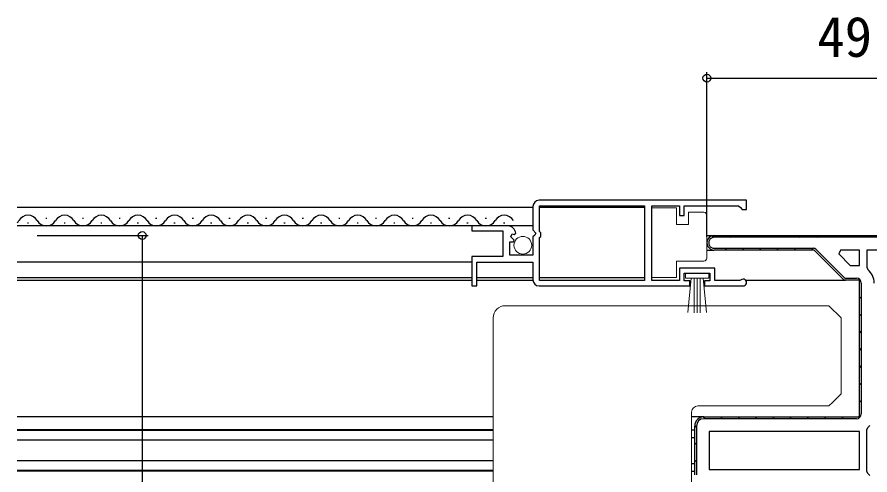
# Model space of a CAD drawing. Units: millimetres, scale not verified. Extents: x -525 to 525, y -783 to 779.
# Drawn here: x -36.8 to 102.9, y -503.5 to -428.5 of the extents above; entities that cross this region are included whole.
import ezdxf
from ezdxf.enums import TextEntityAlignment as Align

# ---------------------------------------------------------------- set-up
doc = ezdxf.new("R2010")
doc.units = ezdxf.units.MM
doc.header["$LTSCALE"] = 4
for name, color, linetype in [('0-2_YKK_11', 7, 'Continuous'), ('0-4_YKK_12', 2, 'Continuous'), ('0-7_YKK_D', 6, 'Continuous')]:
    doc.layers.add(name, color=color, linetype=linetype)
doc.layers.add('0-5_YKK_13', color=4, linetype='Continuous', lineweight=18)
doc.styles.add('ＭＳ ゴシック', font='')
doc.styles.get('ＭＳ ゴシック').set_extended_font_data('MS Gothic')

msp = doc.modelspace()

# ---------------------------------------------------------------- linework, layer by layer
at = {"layer": '0-2_YKK_11'}
for p, q in [((82.726, -458.524), (48.726, -458.524)), ((77.1, -464.319), (77.358, -464.576)), ((77.426, -464.274), (125.226, -464.274)), ((79.883, -464.274), (80.183, -464.574)), ((82.712, -464.274), (83.012, -464.574)), ((85.54, -464.274), (85.84, -464.574)), ((88.369, -464.274), (88.669, -464.574)), ((91.197, -464.274), (91.497, -464.574)), ((94.025, -464.274), (94.325, -464.574)), ((96.854, -464.274), (97.154, -464.574)), ((99.682, -464.274), (99.982, -464.574)), ((102.511, -464.274), (102.811, -464.574)), ((77.426, -466.374), (93.619, -466.374)), ((79.155, -466.374), (79.455, -466.674)), ((81.983, -466.374), (82.283, -466.674)), ((84.812, -466.374), (85.112, -466.674)), ((87.64, -466.374), (87.94, -466.674)), ((90.469, -466.374), (90.769, -466.674)), ((93.297, -466.374), (93.597, -466.674)), ((101.142, -471.39), (101.41, -471.659)), ((101.526, -472.074), (101.526, -493.474)), ((101.226, -474.303), (101.526, -474.603)), ((101.226, -477.132), (101.526, -477.432)), ((101.226, -479.96), (101.526, -480.26)), ((101.226, -482.789), (101.526, -483.089)), ((101.226, -485.617), (101.526, -485.917)), ((101.226, -488.445), (101.526, -488.745)), ((101.226, -491.274), (101.526, -491.574)), ((75.644, -493.976), (75.942, -494.274)), ((100.726, -494.274), (75.726, -494.274)), ((78.471, -493.974), (78.771, -494.274)), ((81.299, -493.974), (81.599, -494.274)), ((84.127, -493.974), (84.427, -494.274)), ((86.956, -493.974), (87.256, -494.274)), ((89.784, -493.974), (90.084, -494.274)), ((92.613, -493.974), (92.913, -494.274)), ((95.441, -493.974), (95.741, -494.274)), ((98.27, -493.974), (98.57, -494.274)), ((101.01, -493.886), (101.224, -494.1)), ((74.226, -503.474), (74.226, -495.474)), ((74.226, -503.474), (74.226, -495.474)), ((74.229, -495.389), (74.526, -495.687)), ((74.526, -495.474), (74.526, -503.474)), ((74.226, -498.215), (74.526, -498.515)), ((74.226, -501.043), (74.526, -501.343))]:
    msp.add_line(p, q, dxfattribs=at)
for points in [[(47.726, -459.524), (47.726, -463.355), (48.18, -463.895), (48.026, -464.224), (47.726, -464.524), (47.726, -467.524), (43.926, -467.524), (43.926, -465.324), (44.544, -465.324), (44.651, -465.065), (44.085, -464.5), (44.356, -464.032), (44.675, -464.117), (44.926, -463.906)], [(81.822, -471.553), (81.629, -471.624), (77.526, -471.624), (77.526, -469.624), (71.726, -469.624), (71.726, -471.624), (67.229, -471.624), (67.229, -459.424), (71.726, -459.424), (71.726, -461.024), (72.526, -461.024), (72.526, -459.424), (81.426, -459.424), (81.726, -459.724), (82.026, -460.024), (82.726, -460.024), (82.726, -458.524)], [(43.631, -462.724), (37.726, -462.724), (37.726, -463.524), (42.826, -463.524), (42.826, -467.724), (37.726, -467.724), (37.726, -472.524), (38.526, -472.524), (38.526, -468.624), (47.726, -468.624), (47.726, -471.524)], [(77.426, -464.274), (125.226, -464.274), (125.226, -531.774), (124.926, -531.774), (124.926, -464.574), (77.426, -464.574)], [(94.185, -466.608), (98.851, -471.274), (100.726, -471.274)], [(75.726, -493.974), (101.226, -493.974), (101.226, -471.574), (98.726, -471.574), (93.826, -466.674), (77.426, -466.674)], [(75.726, -493.974), (101.226, -493.974), (101.226, -471.574), (98.726, -471.574), (93.826, -466.674), (77.426, -466.674)], [(122.826, -493.974), (122.826, -466.674), (102.426, -466.674), (102.426, -469.482), (102.603, -469.863)], [(48.726, -472.524), (73.426, -472.524), (73.426, -471.724), (72.526, -471.724), (72.526, -470.424), (76.726, -470.424), (76.726, -471.724), (75.826, -471.724), (75.826, -472.524), (82.176, -472.524)], [(102.603, -503.263), (102.426, -502.882), (102.426, -496.066), (102.603, -495.685)]]:
    msp.add_lwpolyline(points, dxfattribs=at)
for points in [[(66.029, -471.624), (48.826, -471.624), (48.826, -464.624), (49.026, -464.424), (49.026, -463.824), (48.826, -463.624), (48.826, -459.424), (66.029, -459.424)], [(101.226, -466.674), (98.094, -466.674), (97.838, -467.291), (99.721, -469.174), (101.226, -469.174)], [(101.226, -496.374), (76.626, -496.374), (76.626, -502.574), (101.226, -502.574)]]:
    msp.add_lwpolyline(points, close=True, dxfattribs=at)
for centre, radius, start, end in [((48.726, -459.524), 1, 90.00001, 179.99999), ((43.631, -464.024), 1.3, 5.2159, 90.00002), ((77.426, -465.474), 1.2, 89.99999, 270.00001), ((77.426, -465.474), 1.2, 89.99999, 270.00001), ((77.426, -465.474), 0.9, 89.99999, 270.00001), ((93.619, -467.174), 0.8, 44.99999, 89.99998), ((100.726, -472.074), 2.9, 359.99999, 49.67978), ((48.726, -471.524), 1, 180.00001, 269.99999), ((82.176, -471.974), 0.55, 269.99998, 130.11937), ((100.726, -472.074), 0.8, 0.00001, 89.99999), ((75.726, -495.474), 1.5, 90.00001, 179.99999), ((75.726, -495.474), 1.5, 90.00001, 179.99999), ((75.726, -495.474), 1.2, 90.00001, 179.99999), ((100.726, -493.474), 0.8, 270.00001, 359.99999), ((100.726, -493.474), 2.9, 310.32022, 319.67978), ((100.726, -505.474), 2.9, 40.32022, 49.67978)]:
    msp.add_arc(centre, radius, start, end, dxfattribs=at)
at = {"layer": '0-4_YKK_12'}
for p, q in [((47.726, -459.725), (-36.774, -459.725)), ((66.029, -459.725), (48.826, -459.725)), ((-35.073, -462.224), (-34.873, -462.224)), ((-32.073, -461.464), (-31.873, -461.464)), ((-29.073, -462.224), (-28.873, -462.224)), ((-26.073, -461.464), (-25.873, -461.464)), ((-23.073, -462.224), (-22.873, -462.224)), ((-20.073, -461.464), (-19.873, -461.464)), ((-17.073, -462.224), (-16.873, -462.224)), ((-14.073, -461.464), (-13.873, -461.464)), ((-11.073, -462.224), (-10.873, -462.224)), ((-8.073, -461.464), (-7.873, -461.464)), ((-5.073, -462.224), (-4.873, -462.224)), ((-2.073, -461.464), (-1.873, -461.464)), ((0.927, -462.224), (1.127, -462.224)), ((3.927, -461.464), (4.127, -461.464)), ((6.927, -462.224), (7.127, -462.224)), ((9.927, -461.464), (10.127, -461.464)), ((12.927, -462.224), (13.127, -462.224)), ((15.927, -461.464), (16.127, -461.464)), ((18.927, -462.224), (19.127, -462.224)), ((21.927, -461.464), (22.127, -461.464)), ((24.927, -462.224), (25.127, -462.224)), ((27.927, -461.464), (28.127, -461.464)), ((30.927, -462.224), (31.127, -462.224)), ((33.927, -461.464), (34.127, -461.464)), ((36.927, -462.224), (37.127, -462.224)), ((39.927, -461.464), (40.127, -461.464)), ((42.927, -462.224), (43.127, -462.224)), ((47.726, -462.725), (-36.774, -462.725)), ((76.226, -464.274), (77.429, -464.274)), ((76.226, -466.674), (77.429, -466.674)), ((37.726, -468.625), (-36.774, -468.625)), ((37.726, -471.225), (-36.774, -471.225)), ((-36.774, -471.574), (37.726, -471.574)), ((47.726, -471.225), (38.526, -471.225)), ((38.526, -471.574), (47.728, -471.574)), ((66.029, -471.225), (48.826, -471.225)), ((82.554, -471.574), (98.934, -471.574)), ((41.226, -493.974), (-36.774, -493.974)), ((75.726, -493.974), (73.726, -493.974)), ((41.226, -496.074), (-36.774, -496.074)), ((41.226, -496.224), (-36.774, -496.224)), ((73.726, -496.074), (74.226, -496.074)), ((73.726, -497.324), (74.226, -497.324)), ((41.226, -497.774), (-36.774, -497.774)), ((41.226, -501.174), (-36.774, -501.174)), ((41.226, -502.724), (-36.774, -502.724)), ((41.226, -502.874), (-36.774, -502.874)), ((73.726, -501.624), (74.226, -501.624)), ((73.726, -502.874), (74.226, -502.874))]:
    msp.add_line(p, q, dxfattribs=at)
for centre, start, end in [((-34.973, -462.682), 29.20254, 150.79746), ((-28.973, -462.682), 29.20254, 150.79746), ((-22.973, -462.682), 29.20254, 150.79746), ((-16.973, -462.682), 29.20254, 150.79746), ((-10.973, -462.682), 29.20254, 150.79746), ((-4.973, -462.682), 29.20254, 150.79746), ((1.027, -462.682), 29.20254, 150.79746), ((7.027, -462.682), 29.20254, 150.79746), ((13.027, -462.682), 29.20254, 150.79746), ((19.027, -462.682), 29.20254, 150.79746), ((25.027, -462.682), 29.20254, 150.79746), ((31.027, -462.682), 29.20254, 150.79746), ((37.027, -462.682), 29.20254, 150.79746), ((43.027, -462.682), 29.20254, 150.79746), ((-37.973, -461.005), 314.25423, 330.79746), ((-31.973, -461.005), 209.20254, 330.79746), ((-25.973, -461.005), 209.20254, 330.79746), ((-19.973, -461.005), 209.20254, 330.79746), ((-13.973, -461.005), 209.20254, 330.79746), ((-7.973, -461.005), 209.20254, 330.79746), ((-1.973, -461.005), 209.20254, 330.79746), ((4.027, -461.005), 209.20254, 330.79746), ((10.027, -461.005), 209.20254, 330.79746), ((16.027, -461.005), 209.20254, 330.79746), ((22.027, -461.005), 209.20254, 330.79746), ((28.027, -461.005), 209.20254, 330.79746), ((34.027, -461.005), 209.20254, 330.79746), ((40.027, -461.005), 209.20254, 330.79746)]:
    msp.add_arc(centre, 1.718, start, end, dxfattribs=at)
at = {"layer": '0-5_YKK_13'}
for p, q in [((73.226, -460.474), (73.226, -462.474)), ((75.726, -460.474), (73.226, -460.474)), ((73.226, -462.474), (71.226, -462.474)), ((76.226, -467.974), (76.226, -467.474)), ((71.226, -468.474), (75.726, -468.474)), ((73.091, -476.9), (73.627, -471.274)), ((74.127, -471.274), (74.127, -476.924)), ((74.627, -471.274), (74.627, -476.924)), ((75.127, -471.274), (75.127, -476.924)), ((76.163, -476.9), (75.627, -471.274)), ((41.226, -478.627), (41.226, -477.774)), ((41.226, -521.325), (41.226, -478.627)), ((98.226, -490.174), (98.226, -478.7)), ((96.779, -491.621), (98.226, -490.174)), ((73.726, -493.174), (73.726, -505.774))]:
    msp.add_line(p, q, dxfattribs=at)
for points in [[(71.226, -462.474), (71.226, -459.774), (67.226, -459.774), (67.226, -471.174)], [(76.226, -467.474), (76.226, -461.474), (76.226, -460.974)], [(67.226, -471.174), (71.226, -471.174), (71.226, -468.474)], [(96.226, -475.774), (89.726, -475.774), (43.226, -475.774)], [(96.226, -475.774), (98.226, -477.775), (98.226, -478.7)], [(96.779, -491.621), (96.226, -492.174), (74.726, -492.174)]]:
    msp.add_lwpolyline(points, dxfattribs=at)
msp.add_lwpolyline([(72.727, -471.274), (76.526, -471.274), (76.526, -470.424), (72.727, -470.424)], close=True, dxfattribs=at)
msp.add_circle((46.076, -465.874), 1.45, dxfattribs=at)
for centre, radius, start, end in [((75.726, -460.974), 0.5, 0.00001, 90), ((75.726, -467.974), 0.5, 270, 359.99995), ((43.226, -477.774), 2, 90, 180), ((74.726, -493.174), 1, 90, 180)]:
    msp.add_arc(centre, radius, start, end, dxfattribs=at)
at = {"layer": '0-7_YKK_D'}
for p, q in [((76.226, -464.474), (76.226, -437.524)), ((76.226, -438.524), (125.226, -438.524)), ((-33.461, -464.274), (-15.274, -464.274)), ((-16.274, -464.274), (-16.274, -594.274))]:
    msp.add_line(p, q, dxfattribs=at)
for centre in [(76.226, -438.524), (-16.274, -464.274)]:
    msp.add_circle(centre, 0.637, dxfattribs=at)

# ---------------------------------------------------------------- texts
at = {"layer": '0-7_YKK_D', "style": 'ＭＳ ゴシック'}
msp.add_text('49', height=6.598, dxfattribs=at).set_placement((94.309, -437.024), align=Align.BOTTOM_LEFT)

doc.saveas('drawing.dxf')
